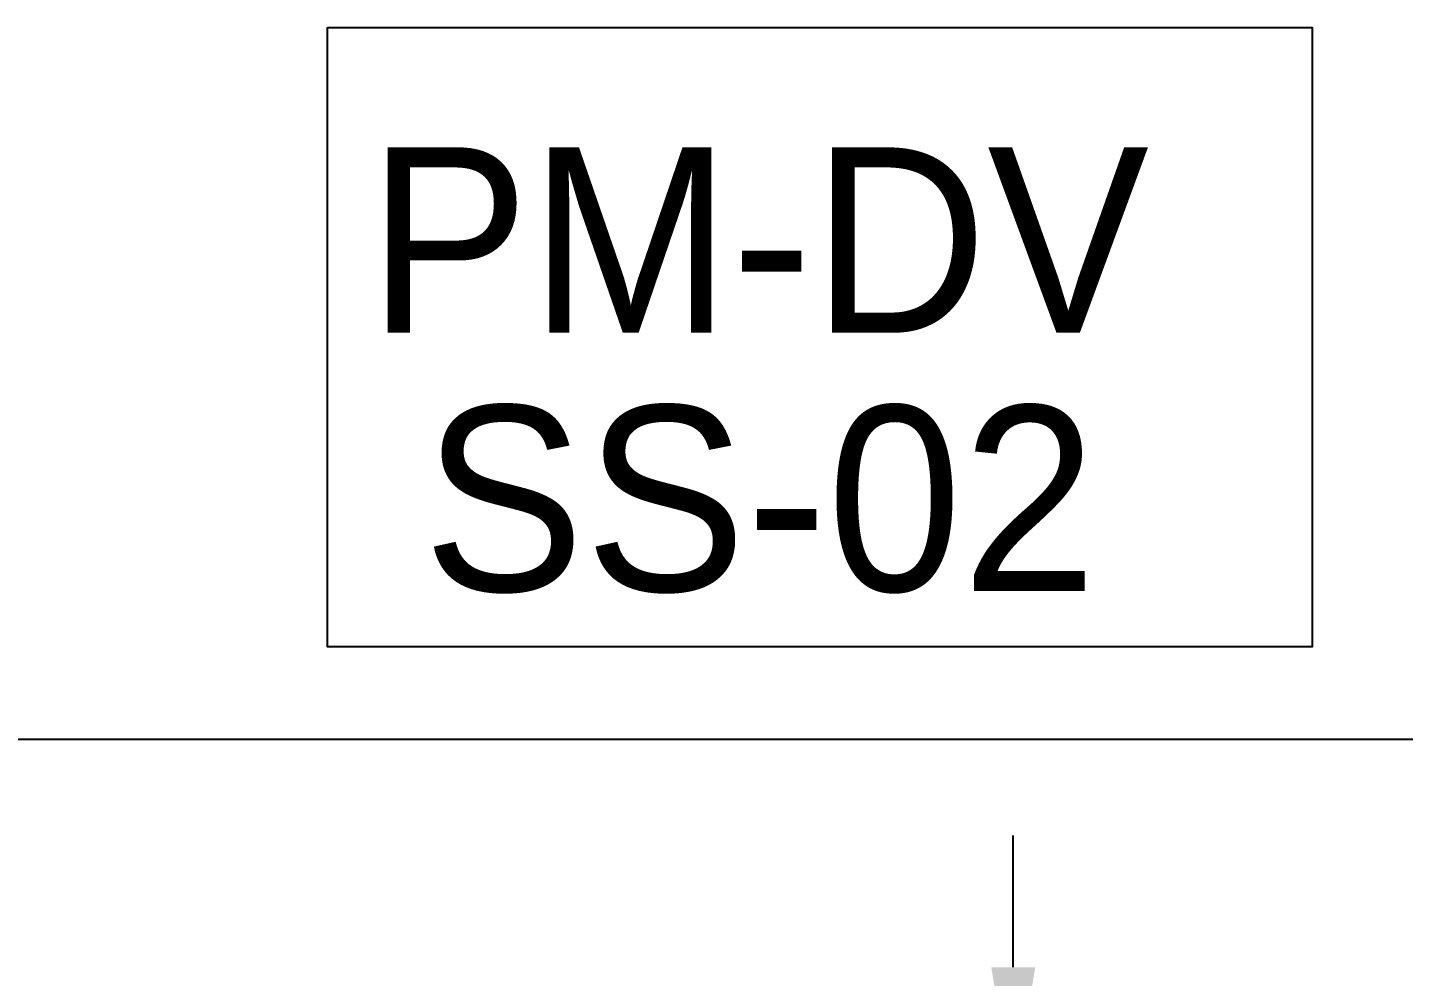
# Model space of a CAD drawing. Header units: inches. Extents: x 0 to 77285, y -118 to 40065.
# Drawn here: x 10847 to 12517, y 26145 to 27297 of the extents above; entities that cross this region are included whole.
import ezdxf

# ---------------------------------------------------------------- set-up
doc = ezdxf.new("R2010")
doc.units = ezdxf.units.IN
doc.header["$LTSCALE"] = 5
doc.header["$MEASUREMENT"] = 0
doc.styles.add('SCI', font='')
doc.styles.get('SCI').set_extended_font_data('Gulim')
doc.dimstyles.new('SCH', dxfattribs={"dimtxt": 2.5, "dimasz": 2, "dimexe": 1.25, "dimexo": 0.625, "dimtad": 1, "dimdec": 8, "dimtxsty": 'SCI', "dimcen": 2.5, "dimclrd": 4, "dimclre": 4, "dimclrt": 7, "dimadec": 8, "dimazin": 2, "dimtfac": 1, "dimtdec": 8, "dimtmove": 0, "dimatfit": 3, "dimfxl": 1, "dimarcsym": 0})

# ---------------------------------------------------------------- blocks, each defined once
blk = doc.blocks.new('*D381')
at = {"color": 4, "lineweight": -2, "transparency": 16777216}
for p, q in [((12901.3, 26433.1), (10205.4, 26433.1)), ((10305.4, 24033.1), (10305.4, 26273.1)), ((12894.6, 23873.1), (10205.4, 23873.1))]:
    blk.add_line(p, q, dxfattribs=at)
at = {"color": 4, "transparency": 16777216}
for points in [[(10278.7, 26273.1), (10332, 26273.1), (10305.4, 26433.1)], [(10278.7, 24033.1), (10332, 24033.1), (10305.4, 23873.1)]]:
    blk.add_solid(points, dxfattribs=at)
at = {"layer": 'Defpoints', "color": 0, "transparency": 16777216}
for p in [(10305.4, 26433.1), (12951.3, 26433.1), (12944.6, 23873.1)]:
    blk.add_point(p, dxfattribs=at)
at = {"color": 7, "transparency": 16777216, "insert": (10152.8, 25153.1), "char_height": 200, "attachment_point": 5, "rotation": 90, "style": 'SCI'}
blk.add_mtext('2560', dxfattribs=at)
blk = doc.blocks.new('*D419')
at = {"color": 4, "lineweight": -2, "transparency": 16777216}
for p, q in [((12901.3, 26433.1), (8765.3, 26433.1)), ((8865.3, 26273.1), (8865.3, 15530.6)), ((12910.6, 15370.6), (8765.3, 15370.6))]:
    blk.add_line(p, q, dxfattribs=at)
at = {"color": 4, "transparency": 16777216}
for points in [[(8838.6, 26273.1), (8891.9, 26273.1), (8865.3, 26433.1)], [(8838.6, 15530.6), (8891.9, 15530.6), (8865.3, 15370.6)]]:
    blk.add_solid(points, dxfattribs=at)
at = {"layer": 'Defpoints', "color": 0, "transparency": 16777216}
for p in [(12951.3, 26433.1), (8865.3, 15370.6), (12960.6, 15370.6)]:
    blk.add_point(p, dxfattribs=at)
at = {"color": 7, "transparency": 16777216, "insert": (8700.2, 20901.8), "char_height": 200, "attachment_point": 5, "rotation": 90, "style": 'SCI'}
blk.add_mtext('11062,5', dxfattribs=at)
blk = doc.blocks.new('*D534')
at = {"color": 4, "lineweight": -2, "transparency": 16777216}
for p, q in [((12043.1, 26156.6), (12043.1, 26316.6)), ((12969.6, 25996.6), (11943.1, 25996.6)), ((12043.1, 25996.6), (12043.1, 25694.6)), ((12969.6, 25694.6), (11943.1, 25694.6)), ((12043.1, 25534.6), (12043.1, 24837))]:
    blk.add_line(p, q, dxfattribs=at)
at = {"color": 4, "transparency": 16777216}
for points in [[(12016.5, 26156.6), (12069.8, 26156.6), (12043.1, 25996.6)], [(12016.5, 25534.6), (12069.8, 25534.6), (12043.1, 25694.6)]]:
    blk.add_solid(points, dxfattribs=at)
at = {"layer": 'Defpoints', "color": 0, "transparency": 16777216}
for p in [(13019.6, 25996.6, 0), (12043.1, 25694.6), (13019.6, 25694.6, 0)]:
    blk.add_point(p, dxfattribs=at)
at = {"color": 7, "transparency": 16777216, "insert": (11890.6, 25105.8), "char_height": 200, "attachment_point": 5, "rotation": 90, "style": 'SCI'}
blk.add_mtext('302', dxfattribs=at)

msp = doc.modelspace()

# ---------------------------------------------------------------- linework, layer by layer
at = {"color": 3}
msp.add_lwpolyline([(11210.97779458, 27297.0180641), (12405.98689588, 27297.0180641), (12405.98689588, 26545.33793717), (11210.97779458, 26545.33793717)], close=True, dxfattribs=at)

# ---------------------------------------------------------------- texts
at = {"color": 3, "style": 'SCI'}
for s, p in [('PM-DV', (11259.55666865, 26926.67586816)), ('SS-02', (11326.51225391, 26613.1178221))]:
    msp.add_text(s, height=225, dxfattribs=at).set_placement(p)

# ---------------------------------------------------------------- dimensions: what is measured, and where the dimension line sits
for base, p1, p2, picture, middle in [((8865.2812807637, 15370.550476295), (12951.3292728223, 26433.0504762968), (12960.649780898, 15370.550476295), '*D419', (8700.2346762364, 20901.8004762959)), ((10305.3608523181, 26433.0504762969), (12944.649780898, 23873.0504762968), (12951.3292728223, 26433.0504762968), '*D381', (10152.8308922648, 25153.0504762968)), ((12043.1217999865, 25694.5504762969), (13019.649780898, 25996.5504762968, -0.0000000034), (13019.649780898, 25694.5504762968, -0.0000000034), '*D534', (11890.5918399332, 25105.7755095858))]:
    dim = msp.add_linear_dim(base=base, p1=p1, p2=p2, angle=90, dimstyle='SCH', override={"dimscale": 80})
    dim.commit()
    dim.dimension.update_dxf_attribs({"geometry": picture, "text_midpoint": middle})

doc.saveas('drawing.dxf')
